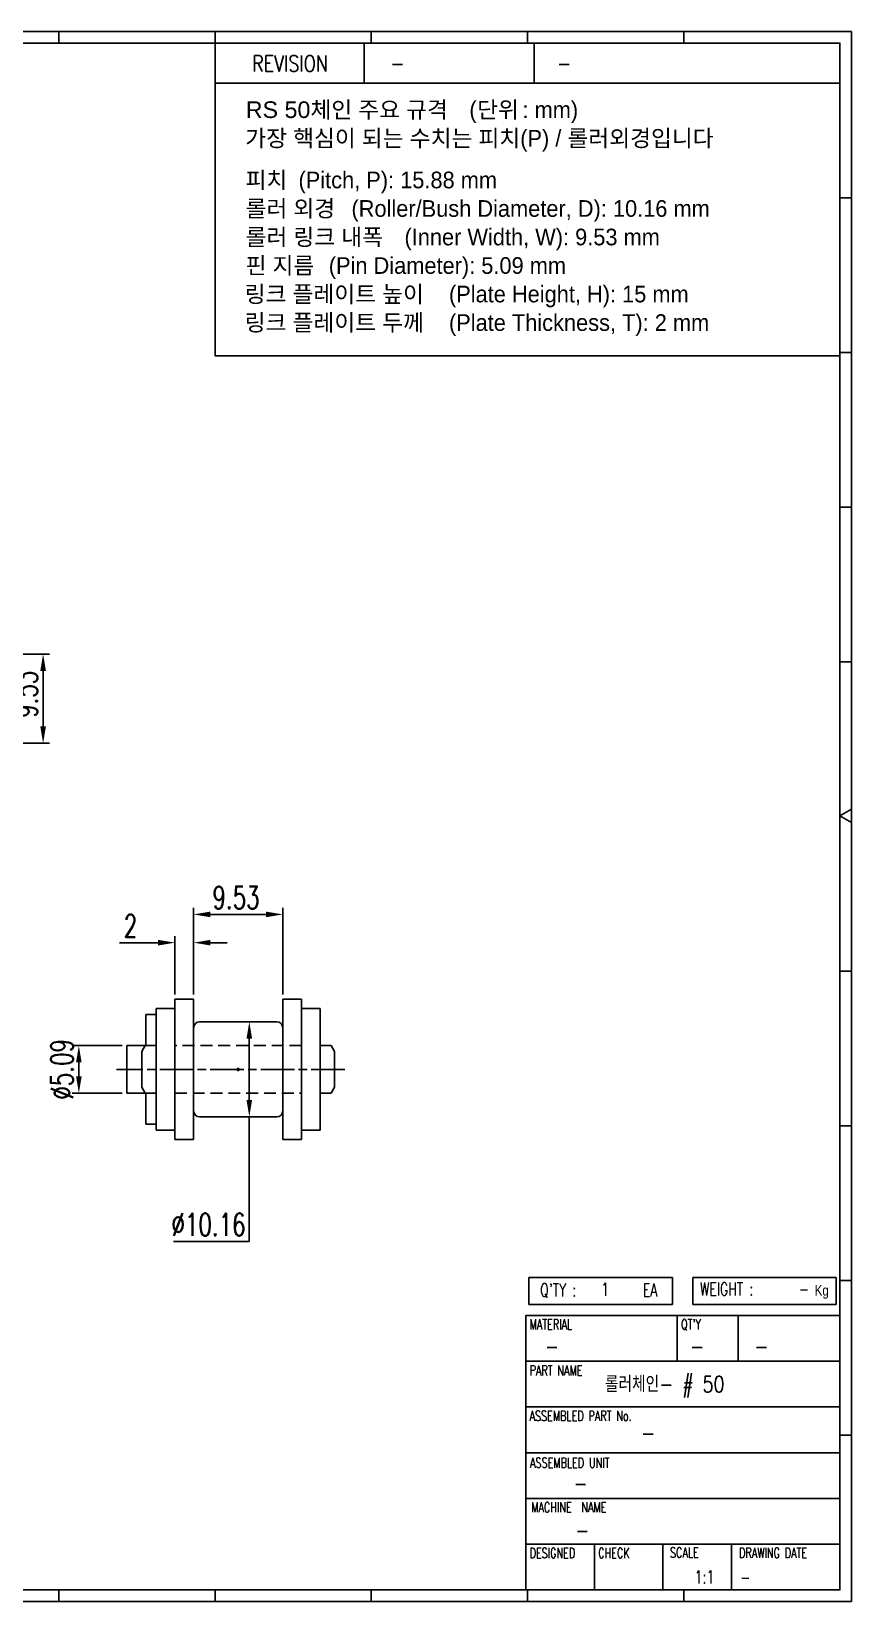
# Model space of a CAD drawing. Header units: millimetres. Extents: x 23858 to 48841, y -93 to 797.
# Drawn here: x 24760.8 to 24848.4, y 33.6 to 201.4 of the extents above; entities that cross this region are included whole.
import ezdxf
from ezdxf.enums import TextEntityAlignment as Align

# ---------------------------------------------------------------- set-up
doc = ezdxf.new("R2010")
doc.units = ezdxf.units.MM
doc.linetypes.add('AM_ISO08W050', pattern=[18, 12, -1.5, 3, -1.5])
doc.linetypes.add('HIDDEN', pattern=[9.525, 6.35, -3.175])
doc.layers.get('Defpoints').update_dxf_attribs({"color": 80})
doc.layers.add('2d ConnectionPoints', color=7, linetype='Continuous', lineweight=50)
doc.layers.add('CL1', color=140, linetype='AM_ISO08W050', lineweight=25)
for name, color, linetype in [('HID-01', 2, 'HIDDEN'), ('S-DIM', 7, 'Continuous'), ('TITLE', 7, 'Continuous')]:
    doc.layers.add(name, color=color, linetype=linetype)
doc.styles.add('HAN', font='ROMANS.shx', dxfattribs={"width": 0.7, "bigfont": 'whgtxt.shx'})
doc.styles.add('HKD_ST2', font='romans.shx', dxfattribs={"width": 0.7, "height": 4, "bigfont": '@extfont2.shx'})
doc.styles.add('HSG', font='SIMPLEX.shx', dxfattribs={"width": 0.7, "bigfont": 'HSG.shx'})
doc.styles.add('MtXpl_', font='Gulim.ttf')
doc.styles.get("Standard").update_dxf_attribs({"font": 'arial.ttf'})
doc.dimstyles.new('APP1', dxfattribs={"dimtxt": 2.4, "dimasz": 1.8, "dimexe": 0.7, "dimexo": 0.5, "dimgap": 0.6, "dimtad": 1, "dimtoh": 1, "dimrnd": 0.01, "dimzin": 9, "dimdsep": 46, "dimtxsty": 'HSG', "dimcen": 0, "dimclrd": 1, "dimclre": 1, "dimclrt": 256, "dimazin": 2, "dimtp": 1, "dimtm": 1, "dimtfac": 0.5, "dimtofl": 0, "dimtmove": 0, "dimatfit": 3, "dimfxl": 0, "dimtvp": 1, "dimtolj": 2, "dimlwd": -1, "dimlwe": -1, "dimarcsym": 0})

# ---------------------------------------------------------------- blocks, each defined once
blk = doc.blocks.new('MAST')
at = {"color": 140}
for p, q in [((0, 90.118), (80.15, 90.118)), ((80.15, 90.118), (80.15, 33.191)), ((57.068, 89.693), (57.068, 88.246)), ((62.47, 89.693), (62.47, 88.246)), ((68.635, 89.693), (68.635, 88.246)), ((79.725, 88.246), (57.068, 88.246)), ((68.449, 43.961), (68.449, 44.936)), ((68.449, 44.936), (73.654, 44.936)), ((73.654, 44.936), (73.654, 43.961)), ((74.39, 43.961), (74.39, 44.936)), ((74.39, 44.936), (79.595, 44.936)), ((79.595, 44.936), (79.595, 43.961)), ((73.654, 43.961), (68.449, 43.961)), ((79.595, 43.961), (74.39, 43.961)), ((68.336, 38.59), (68.336, 43.563)), ((79.725, 43.563), (68.336, 43.563)), ((73.827, 43.563), (73.827, 41.905)), ((76.037, 43.563), (76.037, 41.905)), ((79.725, 38.59), (79.725, 43.563)), ((79.725, 41.905), (68.336, 41.905)), ((79.725, 40.248), (68.336, 40.248)), ((68.336, 38.59), (68.336, 33.616)), ((79.725, 38.59), (68.336, 38.59)), ((79.725, 33.616), (79.725, 38.59)), ((79.725, 36.932), (68.336, 36.932)), ((79.725, 35.274), (68.336, 35.274)), ((70.822, 33.616), (70.822, 35.274)), ((73.309, 33.616), (73.309, 35.274)), ((75.796, 33.616), (75.796, 35.274)), ((68.336, 33.616), (79.725, 33.616)), ((0, 33.191), (80.15, 33.191))]:
    blk.add_line(p, q, dxfattribs=at)
for p, q in [((51.404, 89.693), (51.404, 90.118)), ((57.068, 89.693), (57.068, 90.118)), ((62.732, 89.693), (62.732, 90.118)), ((68.397, 89.693), (68.397, 90.118)), ((74.061, 89.693), (74.061, 90.118)), ((79.725, 84.085), (80.15, 84.085)), ((79.725, 78.478), (80.15, 78.478)), ((79.725, 72.87), (80.15, 72.87)), ((79.725, 67.262), (80.15, 67.262)), ((79.725, 56.047), (80.15, 56.047)), ((79.725, 50.439), (80.15, 50.439)), ((79.725, 44.832), (80.15, 44.832)), ((79.725, 39.224), (80.15, 39.224)), ((51.404, 33.616), (51.404, 33.191)), ((57.068, 33.616), (57.068, 33.191)), ((62.732, 33.616), (62.732, 33.191)), ((68.397, 33.616), (68.397, 33.191)), ((74.061, 33.616), (74.061, 33.191))]:
    blk.add_line(p, q)
blk.add_lwpolyline([(0.425, 89.693), (79.725, 89.693), (79.725, 33.616), (0.425, 33.616)], close=True, dxfattribs=at)
blk.add_lwpolyline([(79.725, 61.679), (80.15, 61.433), (80.15, 61.924)], close=True)
for s, height, style, width, p in [('REVISION', 0.5806, 'HAN', 0.8, (58.415, 88.664)), ('-', 0.581, 'HAN', 0.8, (63.426, 88.664)), ('-', 0.581, 'HAN', 0.8, (69.468, 88.664)), ("Q'TY : ", 0.4746, 'HKD_ST2', 0.7, (68.857, 44.253)), ('1', 0.475, 'HKD_ST2', 0.7, (71.071, 44.275)), ('EA', 0.4746, 'HKD_ST2', 0.7, (72.578, 44.253)), ('WEIGHT : ', 0.4746, 'HKD_ST2', 0.7, (74.65, 44.286)), ('-', 0.581, 'HAN', 0.8, (69.029, 42.157)), ('-', 0.581, 'HAN', 0.8, (74.289, 42.157)), ('-', 0.581, 'HAN', 0.8, (76.623, 42.157)), ('-', 0.581, 'HAN', 0.8, (72.515, 39.013)), ('-', 0.581, 'HAN', 0.8, (70.067, 37.189)), ('-', 0.581, 'HAN', 0.8, (70.126, 35.48)), ('1:1', 0.4746, 'HKD_ST2', 0.7, (74.458, 33.848)), ('-', 0.475, 'HKD_ST2', 0.7, (76.112, 33.837))]:
    blk.add_text(s, height=height, dxfattribs=dict(style=style, width=width)).set_placement(p)
at = {"style": 'HKD_ST2', "width": 0.7}
blk.add_text('-', height=0.475, dxfattribs=at).set_placement((78.613, 44.286), align=Align.RIGHT)
at = {"color": 254, "style": 'HKD_ST2', "width": 0.7}
for s, height, p in [('MATERIAL', 0.3651, (68.474, 43.425)), ("QT'Y", 0.3651, (73.965, 43.425)), ('PART NAME', 0.3651, (68.474, 41.756)), ('ASSEMBLED PART No.', 0.36511, (68.474, 40.109)), ('ASSEMBLED UNIT', 0.36511, (68.49, 38.408)), ('MACHINE  NAME', 0.36511, (68.532, 36.794)), ('DESIGNED', 0.3651, (68.474, 35.136)), ('CHECK', 0.3651, (70.961, 35.136)), ('SCALE', 0.3651, (73.566, 35.153)), ('DRAWING DATE', 0.36511, (76.071, 35.141))]:
    blk.add_text(s, height=height, dxfattribs=at).set_placement(p, align=Align.TOP_LEFT)
at = {"layer": 'TITLE', "width": 0.8}
blk.add_text('Kg', height=0.3789, dxfattribs=at).set_placement((78.807, 44.286))
blk = doc.blocks.new('*D48')
at = {"layer": 'Defpoints', "color": 0, "transparency": 16777216}
for p in [(24778.1, 103.99), (24776.1, 97.95), (24778.1, 97.95)]:
    blk.add_point(p, dxfattribs=at)
at = {"layer": 'S-DIM', "color": 1, "linetype": 'ByBlock', "transparency": 16777216}
for p, q in [((24776.1, 98.45), (24776.1, 104.69)), ((24778.1, 98.45), (24778.1, 104.69)), ((24774.3, 103.99), (24770.18, 103.99)), ((24779.9, 103.99), (24781.7, 103.99))]:
    blk.add_line(p, q, dxfattribs=at)
at = {"layer": 'S-DIM', "color": 1, "transparency": 16777216}
for points in [[(24774.3, 104.29), (24774.3, 103.69), (24776.1, 103.99)], [(24779.9, 104.29), (24779.9, 103.69), (24778.1, 103.99)]]:
    blk.add_solid(points, dxfattribs=at)
at = {"layer": 'S-DIM', "transparency": 16777216, "insert": (24771.34, 105.79), "char_height": 2.4, "attachment_point": 5, "style": 'HSG'}
blk.add_mtext('\\A2;2', dxfattribs=at)
blk = doc.blocks.new('*D49')
at = {"layer": 'Defpoints', "color": 0, "transparency": 16777216}
for p in [(24787.63, 107.01), (24778.1, 97.95), (24787.63, 97.95)]:
    blk.add_point(p, dxfattribs=at)
at = {"layer": 'S-DIM', "color": 1, "linetype": 'ByBlock', "transparency": 16777216}
for p, q in [((24778.1, 98.45), (24778.1, 107.71)), ((24787.63, 98.45), (24787.63, 107.71)), ((24779.9, 107.01), (24785.83, 107.01))]:
    blk.add_line(p, q, dxfattribs=at)
at = {"layer": 'S-DIM', "color": 1, "transparency": 16777216}
for points in [[(24779.9, 107.31), (24779.9, 106.71), (24778.1, 107.01)], [(24785.83, 107.31), (24785.83, 106.71), (24787.63, 107.01)]]:
    blk.add_solid(points, dxfattribs=at)
at = {"layer": 'S-DIM', "transparency": 16777216, "insert": (24782.63, 108.81), "char_height": 2.4, "attachment_point": 5, "style": 'HSG'}
blk.add_mtext('\\A2;9.53', dxfattribs=at)
blk = doc.blocks.new('*D50')
at = {"layer": 'Defpoints', "color": 0, "transparency": 16777216}
for p in [(24770.96, 92.99), (24765.83, 87.9), (24770.96, 87.9)]:
    blk.add_point(p, dxfattribs=at)
at = {"layer": 'S-DIM', "color": 1, "linetype": 'ByBlock', "transparency": 16777216}
for p, q in [((24770.46, 92.99), (24765.13, 92.99)), ((24765.83, 91.19), (24765.83, 89.7)), ((24770.46, 87.9), (24765.13, 87.9))]:
    blk.add_line(p, q, dxfattribs=at)
at = {"layer": 'S-DIM', "color": 1, "transparency": 16777216}
for points in [[(24765.53, 91.19), (24766.13, 91.19), (24765.83, 92.99)], [(24765.53, 89.7), (24766.13, 89.7), (24765.83, 87.9)]]:
    blk.add_solid(points, dxfattribs=at)
at = {"layer": 'S-DIM', "transparency": 16777216, "insert": (24764.03, 90.45), "char_height": 2.4, "attachment_point": 5, "rotation": 90, "style": 'HSG'}
blk.add_mtext('\\A2;%%c5.09', dxfattribs=at)
blk = doc.blocks.new('*D51')
at = {"layer": 'Defpoints', "color": 0, "transparency": 16777216}
for p in [(24782.86, 95.53), (24782.86, 85.37), (24784.05, 85.37)]:
    blk.add_point(p, dxfattribs=at)
at = {"layer": 'S-DIM', "color": 1, "linetype": 'ByBlock', "transparency": 16777216}
for p, q in [((24783.36, 95.53), (24784.75, 95.53)), ((24784.05, 93.73), (24784.05, 87.17)), ((24783.36, 85.37), (24784.75, 85.37)), ((24784.05, 85.37), (24784.05, 72.07)), ((24784.05, 72.07), (24775.93, 72.07))]:
    blk.add_line(p, q, dxfattribs=at)
at = {"layer": 'S-DIM', "color": 1, "transparency": 16777216}
for points in [[(24783.75, 93.73), (24784.35, 93.73), (24784.05, 95.53)], [(24783.75, 87.17), (24784.35, 87.17), (24784.05, 85.37)]]:
    blk.add_solid(points, dxfattribs=at)
at = {"layer": 'S-DIM', "transparency": 16777216, "insert": (24779.69, 73.87), "char_height": 2.4, "attachment_point": 5, "style": 'HSG'}
blk.add_mtext('\\A2;%%c10.16', dxfattribs=at)
blk = doc.blocks.new('*D54')
at = {"layer": 'Defpoints', "color": 0, "transparency": 16777216}
for p in [(24754.27, 134.83), (24754.27, 125.3), (24762.01, 125.3)]:
    blk.add_point(p, dxfattribs=at)
at = {"layer": 'S-DIM', "color": 1, "linetype": 'ByBlock', "transparency": 16777216}
for p, q in [((24754.77, 134.83), (24762.71, 134.83)), ((24762.01, 133.03), (24762.01, 127.1)), ((24754.77, 125.3), (24762.71, 125.3))]:
    blk.add_line(p, q, dxfattribs=at)
at = {"layer": 'S-DIM', "color": 1, "transparency": 16777216}
for points in [[(24761.71, 133.03), (24762.31, 133.03), (24762.01, 134.83)], [(24761.71, 127.1), (24762.31, 127.1), (24762.01, 125.3)]]:
    blk.add_solid(points, dxfattribs=at)
at = {"layer": 'S-DIM', "transparency": 16777216, "insert": (24760.21, 130.53), "char_height": 2.4, "attachment_point": 5, "rotation": 90, "style": 'HSG'}
blk.add_mtext('\\A2;9.53', dxfattribs=at)

msp = doc.modelspace()

# ---------------------------------------------------------------- linework, layer by layer
for p, q in [((24778.096, 97.948), (24776.096, 97.948)), ((24776.096, 82.948), (24776.096, 97.948)), ((24778.096, 82.948), (24778.096, 97.948)), ((24789.626, 97.948), (24787.626, 97.948)), ((24787.626, 82.948), (24787.626, 97.948)), ((24789.626, 82.948), (24789.626, 97.948)), ((24774.096, 96.298), (24772.985, 96.298)), ((24772.985, 92.993), (24772.985, 96.298)), ((24776.096, 96.948), (24774.096, 96.948)), ((24774.096, 83.948), (24774.096, 96.948)), ((24791.626, 96.948), (24789.626, 96.948)), ((24791.626, 83.948), (24791.626, 96.948)), ((24786.996, 95.528), (24778.726, 95.528)), ((24770.961, 87.903), (24770.961, 92.993)), ((24774.096, 92.993), (24770.961, 92.993)), ((24772.561, 92.357), (24772.928, 92.993)), ((24772.561, 88.539), (24772.561, 92.357)), ((24792.794, 92.993), (24791.626, 92.993)), ((24792.794, 92.993), (24793.161, 92.357)), ((24793.161, 88.539), (24793.161, 92.357)), ((24770.961, 87.903), (24774.096, 87.903)), ((24772.928, 87.903), (24772.561, 88.539)), ((24772.985, 84.598), (24772.985, 87.903)), ((24791.626, 87.903), (24792.794, 87.903)), ((24793.161, 88.539), (24792.794, 87.903)), ((24772.985, 84.598), (24774.096, 84.598)), ((24774.096, 83.948), (24776.096, 83.948)), ((24778.726, 85.368), (24786.996, 85.368)), ((24789.626, 83.948), (24791.626, 83.948)), ((24776.096, 82.948), (24778.096, 82.948)), ((24787.626, 82.948), (24789.626, 82.948))]:
    msp.add_line(p, q)
at = {"color": 140}
msp.add_lwpolyline([(24780.386, 195.855), (24847.172, 195.855), (24847.172, 166.706), (24780.386, 166.706)], close=True, dxfattribs=at)
for centre, start, end in [((24778.726, 94.898), 90, 180), ((24786.996, 94.898), 0, 90), ((24778.726, 85.998), 180, 270), ((24786.996, 85.998), 270, 0)]:
    msp.add_arc(centre, 0.63, start, end)
at = {"layer": '2d ConnectionPoints'}
msp.add_point((24782.861, 90.448), dxfattribs=at)
msp.add_point((24782.861, 90.448), dxfattribs=at)
msp.add_point((24782.861, 90.448), dxfattribs=at)
at = {"layer": 'CL1', "ltscale": 0.3}
msp.add_line((24794.271, 90.448), (24769.851, 90.448), dxfattribs=at)
at = {"layer": 'HID-01', "ltscale": 0.2}
for p, q in [((24789.626, 92.993), (24776.096, 92.993)), ((24776.096, 87.903), (24789.626, 87.903))]:
    msp.add_line(p, q, dxfattribs=at)

# ---------------------------------------------------------------- block references
at = {"color": 140, "xscale": 2.947639368047215, "yscale": 2.947639368047215, "zscale": 2.947639368047215}
msp.add_blockref('MAST', (24612.17, -64.262), dxfattribs=at)

# ---------------------------------------------------------------- texts
at = {"color": 140}
msp.add_text('RS 50 ', height=1.7798, dxfattribs=at).set_placement((24783.671, 192.117))
at = {"color": 140, "style": 'MtXpl_'}
for s, height, p in [('체인 주요 규격 ', 1.7798, (24790.582, 192.117)), ('(', 1.78, (24807.567, 192.117)), ('단위', 1.7798, (24808.395, 192.117)), (': mm)', 1.7798, (24813.248, 192.117)), ('가장 핵심이 되는 수치는 피치(P) / 롤러외경입니다', 1.77977, (24783.616, 189.065)), ('피치 ', 1.7798, (24783.647, 184.606)), ('(Pitch, P): 15.88 mm  ', 1.77977, (24789.308, 184.606)), ('롤러 외경 ', 1.7798, (24783.644, 181.559)), ('(Roller/Bush Diameter, D): 10.16 mm', 1.77977, (24794.967, 181.559)), ('롤러 링크 내폭 ', 1.7798, (24783.649, 178.512)), ('(Inner Width, W): 9.53 mm', 1.77977, (24800.634, 178.512)), ('핀 지름 ', 1.7798, (24783.647, 175.465)), ('(Pin Diameter): 5.09 mm', 1.77977, (24792.543, 175.465)), ('링크 플레이트 높이 ', 1.77977, (24783.552, 172.416)), ('(Plate Height, H): 15 mm', 1.77977, (24805.39, 172.416)), ('링크 플레이트 두께 ', 1.77977, (24783.552, 169.367)), ('(Plate Thickness, T): 2 mm', 1.77977, (24805.39, 169.367))]:
    msp.add_text(s, height=height, dxfattribs=at).set_placement(p)
at = {"style": 'HAN', "width": 0.8}
msp.add_text('롤러체인- # 50', height=1.7114, dxfattribs=at).set_placement((24822.064, 55.959))

# ---------------------------------------------------------------- dimensions: what is measured, and where the dimension line sits
at = {"layer": 'S-DIM'}
dim = msp.add_linear_dim(base=(24762.009, 125.298), p1=(24754.271, 134.828), p2=(24754.271, 125.298), angle=90, dimstyle='APP1', dxfattribs=at)
dim.commit()
dim.dimension.update_dxf_attribs({"geometry": '*D54', "text_midpoint": (24762.009, 130.535), "dimtype": 160})
for base, p1, p2, picture, middle in [((24787.626, 107.012), (24778.096, 97.948), (24787.626, 97.948), '*D49', (24782.625, 107.012)), ((24778.096, 103.993), (24776.096, 97.948), (24778.096, 97.948), '*D48', (24771.336, 103.993))]:
    dim = msp.add_linear_dim(base=base, p1=p1, p2=p2, dimstyle='APP1', dxfattribs=at)
    dim.commit()
    dim.dimension.update_dxf_attribs({"geometry": picture, "text_midpoint": middle, "dimtype": 160})
for base, p1, p2, picture, middle in [((24765.828, 87.903), (24770.961, 92.993), (24770.961, 87.903), '*D50', (24765.828, 90.448)), ((24784.052, 85.368), (24782.861, 95.528), (24782.861, 85.368), '*D51', (24779.692, 72.07))]:
    dim = msp.add_linear_dim(base=base, p1=p1, p2=p2, angle=90, text='%%c<>', dimstyle='APP1', dxfattribs=at)
    dim.commit()
    dim.dimension.update_dxf_attribs({"geometry": picture, "text_midpoint": middle, "dimtype": 160})

doc.saveas('drawing.dxf')
